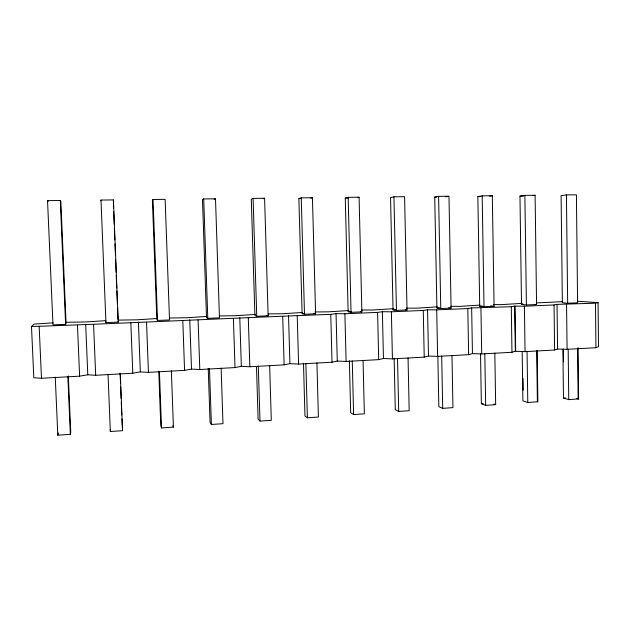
<?xml version="1.0" encoding="UTF-8"?>
<svg xmlns="http://www.w3.org/2000/svg" width="630" height="630" viewBox="0 0 630 630"><rect width="100%" height="100%" fill="white"/><g stroke="black" fill="none" stroke-linecap="round" stroke-linejoin="round"><path stroke-width="0.94" d="M101.013 200.812L100.989 200.056L113.408 199.915L113.589 208.522M55.259 377.134L57.803 435.188L70.339 434.314L70.741 432.133L68.331 375.976M57.803 435.188L58.362 432.991M65.614 324.316L66.079 323.505L60.834 201.261L60.299 200.505L47.541 200.639L52.975 324.844L65.614 324.316L60.299 200.505M153.035 199.482L152.405 200.238L156.846 319.709L157.524 320.45L169.517 319.945L165.123 199.348L153.035 199.482L157.524 320.45M577.56 301.25L598.083 302.636L598.5 346.768L595.933 347.728L567.079 349.319L557.574 349.02L554.605 350.012L525.05 351.642L515.348 351.264L511.962 352.28L481.706 353.95L472.445 353.619L468.626 354.674L437.622 356.383L428.495 356.037L424.218 357.131L392.435 358.88L383.457 358.517L378.693 359.643L346.106 361.447L337.278 361.061L332.018 362.218L298.589 364.069L289.918 363.66L284.13 364.864L249.834 366.762L241.345 366.337L235.006 367.581L199.804 369.526L191.496 369.078L184.574 370.369L148.436 372.361L140.325 371.889L132.796 373.228L95.681 375.275L87.783 374.787L79.616 376.165L41.478 378.276L33.807 377.756L31.5 326.521L34.091 324.103L53.251 322.828M203.718 198.93L202.482 199.678L206.498 317.63L207.782 318.339L219.46 317.843L215.499 198.796L203.718 198.93L207.782 318.339M214.121 199.545L215.499 198.796M253.102 198.387L251.283 199.127L254.898 315.599L256.749 316.276L268.136 315.795L264.584 198.261L253.102 198.387L256.749 316.276M263.285 198.757L264.584 198.261M298.872 198.6L301.242 197.859L312.433 197.733L315.591 313.803L304.495 314.268L302.101 313.63L298.872 198.6L300.715 198.576M310.771 198.23L312.433 197.733M345.272 198.08L348.169 197.34L359.084 197.221L361.872 311.858L351.044 312.315L348.138 311.7L345.272 198.08L348.217 198.048M357.58 197.592L359.084 197.221M31.5 326.521C131.292 323.206 230.966 318 330.758 314.37L336.05 313.661L344.893 313.772L377.591 312.385L382.378 311.7L391.38 311.803L423.265 310.448L427.565 309.795L436.708 309.881L467.814 308.566L471.649 307.928L511.284 306.723L514.678 306.117L524.412 306.211L554.053 304.959L557.03 304.369L595.508 303.203L598.083 302.636M393.947 196.836L390.545 197.576L393.057 309.818L396.459 310.401L407.027 309.96L404.594 196.718L393.947 196.836L396.459 310.401M434.731 197.08L438.598 196.347L448.985 196.229L451.08 308.101L440.772 308.543L436.905 307.983L434.731 197.08L436.598 197.064M445.804 196.82L448.19 196.379M477.855 196.599L482.178 195.867L492.313 195.757L494.085 306.298L484.021 306.723L479.713 306.196L477.855 196.599L480.595 196.568M489.66 196.198L492.313 195.757M519.971 196.127L524.877 195.379L535.106 195.261L536.563 304.534L526.404 304.959L521.514 304.44L519.971 196.127L523.648 196.088M532.602 195.639L535.106 195.261M566.425 194.922L561.102 195.67L562.354 302.731L567.662 303.227L577.584 302.809L576.418 194.812L566.425 194.922L567.662 303.227M110.25 429.4L110.344 431.526L122.551 430.676L120.291 373.574M158.76 371.094L160.8 425.904L161.524 427.959L173.415 427.124L171.368 370.786M208.231 368.416L210.073 422.494L211.389 424.478L222.981 423.675L221.13 368.077M256.489 366.731L258.111 419.17L259.993 421.092L271.294 420.305L269.64 365.432M303.487 363.219L304.967 415.926L307.385 417.784L318.402 417.021L316.929 362.825M349.374 360.746L350.682 412.768L353.603 414.564L364.353 413.815L363.053 360.313M394.144 358.281L395.293 409.681L398.695 411.422L409.185 410.689L408.051 357.864M437.842 355.926L438.842 406.665L442.701 408.35L452.946 407.641L451.97 355.438M480.517 353.627L481.359 403.728L485.667 405.358L495.66 404.657L494.834 353.107M522.183 351.327L522.892 400.853L527.775 402.483L537.862 401.782L537.185 350.847M562.897 349.138L563.472 398.042L568.756 399.625L578.623 398.94L578.064 347.618M481.359 403.728L483.163 403.602M563.472 398.042L565.425 397.908M66 322.3L86.286 321.93L105.832 320.639M118.605 320.111L137.143 319.812L156.768 318.528M169.218 318.008L186.716 317.748L206.774 316.449M219.264 315.929L235.045 315.732L255.591 314.417M268.136 313.898L282.177 313.764L302.298 312.48M314.905 311.952L328.167 311.85L348.87 310.543M361.557 310.015L373.047 309.984L393.868 308.676M406.255 308.157L416.855 308.157L437.362 306.865M479.871 305.101L459.632 306.377L450.82 306.306M522.412 303.337L501.417 304.629L493.377 304.581M562.448 301.668L536.815 302.904M302.101 313.63L303.928 313.551M348.138 311.7L351.06 311.574M393.057 309.818L395.908 309.7M436.905 307.983L439.685 307.865M479.713 306.196L482.43 306.078M521.514 304.44L523.349 304.369M105.903 321.836L105.942 322.615L118.251 322.103L113.408 199.915M534.901 304.361L536.563 304.534M490.557 305.881L494.085 306.298M448.694 307.779L451.08 308.101M405.271 309.669L407.027 309.96M360.36 311.551L361.872 311.858M313.913 313.378L315.591 313.803M576.828 398.42L578.623 398.94M266.813 315.354L268.136 315.795M493.904 404.011L495.66 404.657M47.541 200.639L48.242 201.403M172.84 425.77L173.415 427.124M118.054 321.332L118.251 322.103M122.551 430.676L121.921 418.848M39.178 326.726L41.478 378.276M77.459 325.104L79.616 376.165M67.851 376.464L70.339 434.314M100.989 200.056L105.942 322.615M108.029 374.252L110.344 431.526M93.587 324.418L95.681 375.275M85.68 324.237L87.783 374.787M130.843 322.843L132.796 373.228M113.699 211.459L114.211 224.217M114.361 228.139L114.833 239.912M114.983 243.834L115.455 255.607M115.605 259.529L116.109 272.278M116.227 275.223L116.731 287.981M116.849 290.918L117.353 303.676M117.511 307.598L117.975 319.371M120.11 373.173L120.495 382.89M120.653 386.781L121.11 398.436M121.267 402.326L121.771 414.957M159.421 371.448L161.524 427.959M146.538 322.182L148.436 372.361M138.411 322.009L140.325 371.889M182.81 320.639L184.574 370.369M209.491 368.723L211.389 424.478M198.088 319.993L199.804 369.526M189.764 319.835L191.496 369.078M239.786 317.725L241.345 366.337M233.415 318.496L235.006 367.581M258.292 366.061L259.993 421.092M248.299 317.866L249.834 366.762M288.532 315.669L289.918 363.66M282.712 316.41L284.13 364.864M301.242 197.859L304.495 314.268M305.865 363.431L307.385 417.784M297.218 315.795L298.589 364.069M344.893 313.772L346.106 361.447M336.05 313.661L337.278 361.061M330.758 314.37L332.018 362.218M348.169 197.34L351.044 312.315M352.264 360.911L353.603 414.564M397.522 358.446L398.695 411.422M391.38 311.803L392.435 358.88M382.378 311.7L383.457 358.517M377.591 312.385L378.693 359.643M427.565 309.795L428.495 356.037M423.265 310.448L424.218 357.131M438.598 196.347L440.772 308.543M441.693 356.005L442.701 408.35M436.708 309.881L437.622 356.383M471.649 307.928L472.445 353.619M467.814 308.566L468.626 354.674M482.178 195.867L484.021 306.723M484.801 353.658L485.667 405.358M480.934 308.007L481.706 353.95M524.877 195.379L526.404 304.959M527.058 351.406L527.775 402.483M524.412 306.211L525.05 351.642M523.058 378.543L523.223 390.198M514.994 306.148L515.663 351.327M514.678 306.117L515.348 351.264M511.284 306.723L511.962 352.28M557.03 304.369L557.574 349.02M554.053 304.959L554.605 350.012M536.697 350.831L537.382 401.751M577.584 348.571L578.127 398.908M568.181 349.138L568.756 399.625M566.559 304.432L567.079 349.319M563.385 349.154L563.535 361.872M595.508 303.203L595.933 347.728"/></g></svg>
